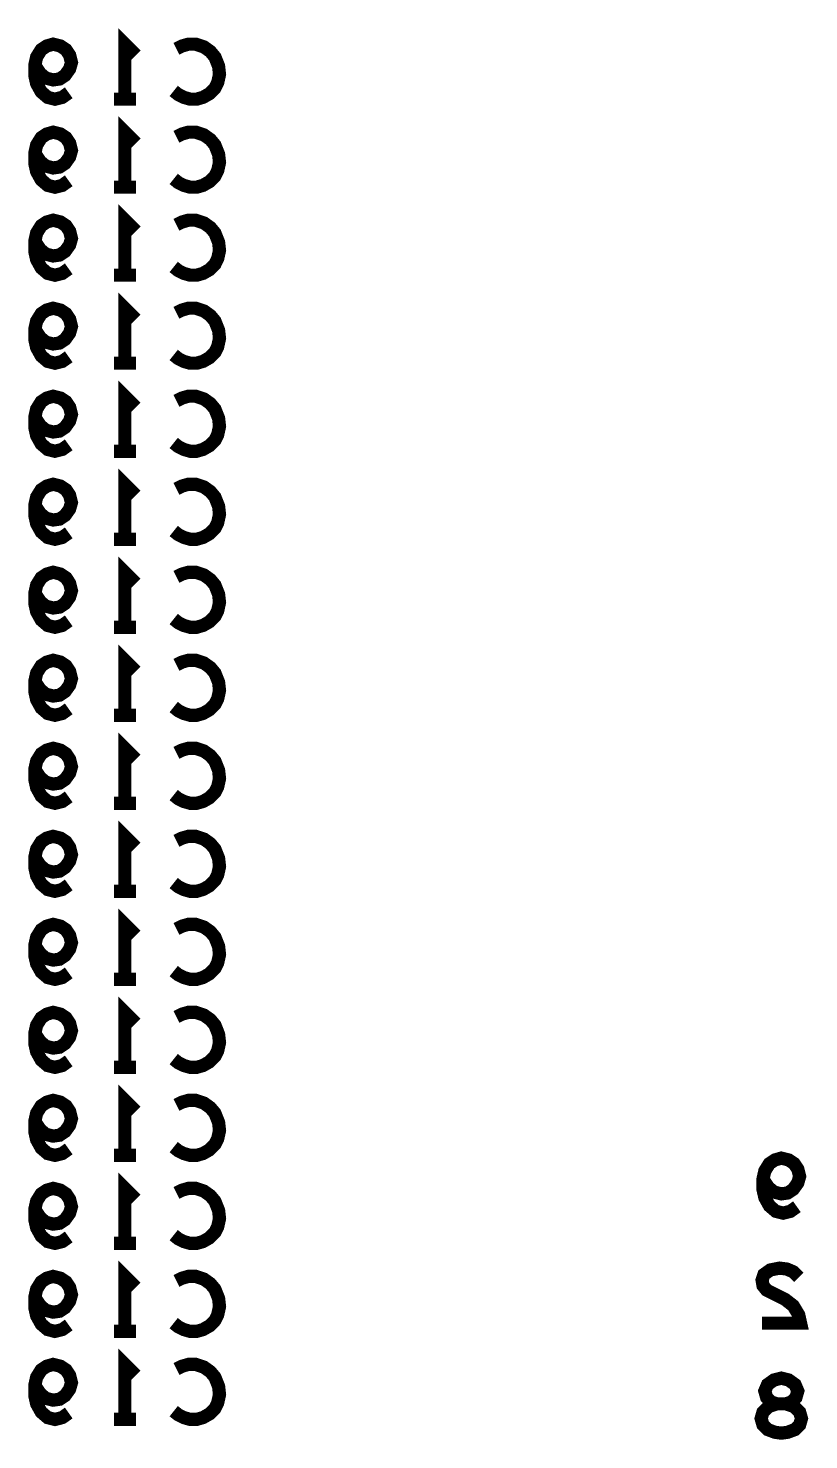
# Model space of a CAD drawing. Extents: x 0 to 200, y -10 to 130.
# Drawn here: x 154.25 to 161.35, y 21.56 to 34.39 of the extents above; entities that cross this region are included whole.
import ezdxf

# ---------------------------------------------------------------- set-up
doc = ezdxf.new("R2010")
doc.units = 0
doc.layers.add('SILK_BOTTOM_ART', color=5, linetype='CONTINUOUS')

msp = doc.modelspace()

# ---------------------------------------------------------------- linework, layer by layer
at = {"layer": 'SILK_BOTTOM_ART', "const_width": 0.12}
for points in [[(155.1274, 33.7483), (155.1274, 34.2483), (155.2274, 34.1483)], [(154.6167, 33.8066), (154.5583, 33.765), (154.4917, 33.7483), (154.425, 33.765), (154.3667, 33.815), (154.325, 33.89), (154.3083, 33.965), (154.3083, 34.0566), (154.325, 34.1316), (154.3667, 34.1983), (154.4167, 34.2316), (154.475, 34.2483), (154.5417, 34.2316), (154.5917, 34.1983), (154.625, 34.1483), (154.6417, 34.0816), (154.625, 34.0233), (154.5833, 33.965), (154.5333, 33.9316), (154.475, 33.9233), (154.4083, 33.94), (154.3583, 33.9816), (154.3083, 34.0566)], [(155.5965, 34.2066), (155.6465, 34.2316), (155.7048, 34.2483), (155.7715, 34.2483), (155.8465, 34.2233), (155.9048, 34.1816), (155.9465, 34.1316), (155.9798, 34.0483), (155.9881, 33.9733), (155.9715, 33.8983), (155.9465, 33.8483), (155.8965, 33.7983), (155.8381, 33.765), (155.7798, 33.7483), (155.7215, 33.7483), (155.6631, 33.765), (155.6131, 33.79), (155.5715, 33.8233)], [(155.2274, 33.7483), (155.0274, 33.7483)], [(154.6167, 33.0066), (154.5583, 32.965), (154.4917, 32.9483), (154.425, 32.965), (154.3667, 33.015), (154.325, 33.09), (154.3083, 33.165), (154.3083, 33.2566), (154.325, 33.3316), (154.3667, 33.3983), (154.4167, 33.4316), (154.475, 33.4483), (154.5417, 33.4316), (154.5917, 33.3983), (154.625, 33.3483), (154.6417, 33.2816), (154.625, 33.2233), (154.5833, 33.165), (154.5333, 33.1316), (154.475, 33.1233), (154.4083, 33.14), (154.3583, 33.1816), (154.3083, 33.2566)], [(155.1274, 32.9483), (155.1274, 33.4483), (155.2274, 33.3483)], [(155.5965, 33.4066), (155.6465, 33.4316), (155.7048, 33.4483), (155.7715, 33.4483), (155.8465, 33.4233), (155.9048, 33.3816), (155.9465, 33.3316), (155.9798, 33.2483), (155.9881, 33.1733), (155.9715, 33.0983), (155.9465, 33.0483), (155.8965, 32.9983), (155.8381, 32.965), (155.7798, 32.9483), (155.7215, 32.9483), (155.6631, 32.965), (155.6131, 32.99), (155.5715, 33.0233)], [(155.2274, 32.9483), (155.0274, 32.9483)], [(155.1274, 32.1483), (155.1274, 32.6483), (155.2274, 32.5483)], [(154.6167, 32.2066), (154.5583, 32.165), (154.4917, 32.1483), (154.425, 32.165), (154.3667, 32.215), (154.325, 32.29), (154.3083, 32.365), (154.3083, 32.4566), (154.325, 32.5316), (154.3667, 32.5983), (154.4167, 32.6316), (154.475, 32.6483), (154.5417, 32.6316), (154.5917, 32.5983), (154.625, 32.5483), (154.6417, 32.4816), (154.625, 32.4233), (154.5833, 32.365), (154.5333, 32.3316), (154.475, 32.3233), (154.4083, 32.34), (154.3583, 32.3816), (154.3083, 32.4566)], [(155.5965, 32.6066), (155.6465, 32.6316), (155.7048, 32.6483), (155.7715, 32.6483), (155.8465, 32.6233), (155.9048, 32.5816), (155.9465, 32.5316), (155.9798, 32.4483), (155.9881, 32.3733), (155.9715, 32.2983), (155.9465, 32.2483), (155.8965, 32.1983), (155.8381, 32.165), (155.7798, 32.1483), (155.7215, 32.1483), (155.6631, 32.165), (155.6131, 32.19), (155.5715, 32.2233)], [(155.2274, 32.1483), (155.0274, 32.1483)], [(155.1274, 31.3483), (155.1274, 31.8483), (155.2274, 31.7483)], [(154.6167, 31.4066), (154.5583, 31.365), (154.4917, 31.3483), (154.425, 31.365), (154.3667, 31.415), (154.325, 31.49), (154.3083, 31.565), (154.3083, 31.6566), (154.325, 31.7316), (154.3667, 31.7983), (154.4167, 31.8316), (154.475, 31.8483), (154.5417, 31.8316), (154.5917, 31.7983), (154.625, 31.7483), (154.6417, 31.6816), (154.625, 31.6233), (154.5833, 31.565), (154.5333, 31.5316), (154.475, 31.5233), (154.4083, 31.54), (154.3583, 31.5816), (154.3083, 31.6566)], [(155.5965, 31.8066), (155.6465, 31.8316), (155.7048, 31.8483), (155.7715, 31.8483), (155.8465, 31.8233), (155.9048, 31.7816), (155.9465, 31.7316), (155.9798, 31.6483), (155.9881, 31.5733), (155.9715, 31.4983), (155.9465, 31.4483), (155.8965, 31.3983), (155.8381, 31.365), (155.7798, 31.3483), (155.7215, 31.3483), (155.6631, 31.365), (155.6131, 31.39), (155.5715, 31.4233)], [(155.2274, 31.3483), (155.0274, 31.3483)], [(155.1274, 30.5483), (155.1274, 31.0483), (155.2274, 30.9483)], [(154.6167, 30.6066), (154.5583, 30.565), (154.4917, 30.5483), (154.425, 30.565), (154.3667, 30.615), (154.325, 30.69), (154.3083, 30.765), (154.3083, 30.8566), (154.325, 30.9316), (154.3667, 30.9983), (154.4167, 31.0316), (154.475, 31.0483), (154.5417, 31.0316), (154.5917, 30.9983), (154.625, 30.9483), (154.6417, 30.8816), (154.625, 30.8233), (154.5833, 30.765), (154.5333, 30.7316), (154.475, 30.7233), (154.4083, 30.74), (154.3583, 30.7816), (154.3083, 30.8566)], [(155.5965, 31.0066), (155.6465, 31.0316), (155.7048, 31.0483), (155.7715, 31.0483), (155.8465, 31.0233), (155.9048, 30.9816), (155.9465, 30.9316), (155.9798, 30.8483), (155.9881, 30.7733), (155.9715, 30.6983), (155.9465, 30.6483), (155.8965, 30.5983), (155.8381, 30.565), (155.7798, 30.5483), (155.7215, 30.5483), (155.6631, 30.565), (155.6131, 30.59), (155.5715, 30.6233)], [(155.2274, 30.5483), (155.0274, 30.5483)], [(154.6167, 29.8066), (154.5583, 29.765), (154.4917, 29.7483), (154.425, 29.765), (154.3667, 29.815), (154.325, 29.89), (154.3083, 29.965), (154.3083, 30.0566), (154.325, 30.1316), (154.3667, 30.1983), (154.4167, 30.2316), (154.475, 30.2483), (154.5417, 30.2316), (154.5917, 30.1983), (154.625, 30.1483), (154.6417, 30.0816), (154.625, 30.0233), (154.5833, 29.965), (154.5333, 29.9316), (154.475, 29.9233), (154.4083, 29.94), (154.3583, 29.9816), (154.3083, 30.0566)], [(155.1274, 29.7483), (155.1274, 30.2483), (155.2274, 30.1483)], [(155.5965, 30.2066), (155.6465, 30.2316), (155.7048, 30.2483), (155.7715, 30.2483), (155.8465, 30.2233), (155.9048, 30.1816), (155.9465, 30.1316), (155.9798, 30.0483), (155.9881, 29.9733), (155.9715, 29.8983), (155.9465, 29.8483), (155.8965, 29.7983), (155.8381, 29.765), (155.7798, 29.7483), (155.7215, 29.7483), (155.6631, 29.765), (155.6131, 29.79), (155.5715, 29.8233)], [(155.2274, 29.7483), (155.0274, 29.7483)], [(154.6167, 29.0066), (154.5583, 28.965), (154.4917, 28.9483), (154.425, 28.965), (154.3667, 29.015), (154.325, 29.09), (154.3083, 29.165), (154.3083, 29.2566), (154.325, 29.3316), (154.3667, 29.3983), (154.4167, 29.4316), (154.475, 29.4483), (154.5417, 29.4316), (154.5917, 29.3983), (154.625, 29.3483), (154.6417, 29.2816), (154.625, 29.2233), (154.5833, 29.165), (154.5333, 29.1316), (154.475, 29.1233), (154.4083, 29.14), (154.3583, 29.1816), (154.3083, 29.2566)], [(155.1274, 28.9483), (155.1274, 29.4483), (155.2274, 29.3483)], [(155.5965, 29.4066), (155.6465, 29.4316), (155.7048, 29.4483), (155.7715, 29.4483), (155.8465, 29.4233), (155.9048, 29.3816), (155.9465, 29.3316), (155.9798, 29.2483), (155.9881, 29.1733), (155.9715, 29.0983), (155.9465, 29.0483), (155.8965, 28.9983), (155.8381, 28.965), (155.7798, 28.9483), (155.7215, 28.9483), (155.6631, 28.965), (155.6131, 28.99), (155.5715, 29.0233)], [(155.2274, 28.9483), (155.0274, 28.9483)], [(155.1274, 28.1483), (155.1274, 28.6483), (155.2274, 28.5483)], [(154.6167, 28.2066), (154.5583, 28.165), (154.4917, 28.1483), (154.425, 28.165), (154.3667, 28.215), (154.325, 28.29), (154.3083, 28.365), (154.3083, 28.4566), (154.325, 28.5316), (154.3667, 28.5983), (154.4167, 28.6316), (154.475, 28.6483), (154.5417, 28.6316), (154.5917, 28.5983), (154.625, 28.5483), (154.6417, 28.4816), (154.625, 28.4233), (154.5833, 28.365), (154.5333, 28.3316), (154.475, 28.3233), (154.4083, 28.34), (154.3583, 28.3816), (154.3083, 28.4566)], [(155.5965, 28.6066), (155.6465, 28.6316), (155.7048, 28.6483), (155.7715, 28.6483), (155.8465, 28.6233), (155.9048, 28.5816), (155.9465, 28.5316), (155.9798, 28.4483), (155.9881, 28.3733), (155.9715, 28.2983), (155.9465, 28.2483), (155.8965, 28.1983), (155.8381, 28.165), (155.7798, 28.1483), (155.7215, 28.1483), (155.6631, 28.165), (155.6131, 28.19), (155.5715, 28.2233)], [(155.2274, 28.1483), (155.0274, 28.1483)], [(155.1274, 27.3483), (155.1274, 27.8483), (155.2274, 27.7483)], [(154.6167, 27.4066), (154.5583, 27.365), (154.4917, 27.3483), (154.425, 27.365), (154.3667, 27.415), (154.325, 27.49), (154.3083, 27.565), (154.3083, 27.6566), (154.325, 27.7316), (154.3667, 27.7983), (154.4167, 27.8316), (154.475, 27.8483), (154.5417, 27.8316), (154.5917, 27.7983), (154.625, 27.7483), (154.6417, 27.6816), (154.625, 27.6233), (154.5833, 27.565), (154.5333, 27.5316), (154.475, 27.5233), (154.4083, 27.54), (154.3583, 27.5816), (154.3083, 27.6566)], [(155.5965, 27.8066), (155.6465, 27.8316), (155.7048, 27.8483), (155.7715, 27.8483), (155.8465, 27.8233), (155.9048, 27.7816), (155.9465, 27.7316), (155.9798, 27.6483), (155.9881, 27.5733), (155.9715, 27.4983), (155.9465, 27.4483), (155.8965, 27.3983), (155.8381, 27.365), (155.7798, 27.3483), (155.7215, 27.3483), (155.6631, 27.365), (155.6131, 27.39), (155.5715, 27.4233)], [(155.2274, 27.3483), (155.0274, 27.3483)], [(154.6167, 26.6066), (154.5583, 26.565), (154.4917, 26.5483), (154.425, 26.565), (154.3667, 26.615), (154.325, 26.69), (154.3083, 26.765), (154.3083, 26.8566), (154.325, 26.9316), (154.3667, 26.9983), (154.4167, 27.0316), (154.475, 27.0483), (154.5417, 27.0316), (154.5917, 26.9983), (154.625, 26.9483), (154.6417, 26.8816), (154.625, 26.8233), (154.5833, 26.765), (154.5333, 26.7316), (154.475, 26.7233), (154.4083, 26.74), (154.3583, 26.7816), (154.3083, 26.8566)], [(155.1274, 26.5483), (155.1274, 27.0483), (155.2274, 26.9483)], [(155.5965, 27.0066), (155.6465, 27.0316), (155.7048, 27.0483), (155.7715, 27.0483), (155.8465, 27.0233), (155.9048, 26.9816), (155.9465, 26.9316), (155.9798, 26.8483), (155.9881, 26.7733), (155.9715, 26.6983), (155.9465, 26.6483), (155.8965, 26.5983), (155.8381, 26.565), (155.7798, 26.5483), (155.7215, 26.5483), (155.6631, 26.565), (155.6131, 26.59), (155.5715, 26.6233)], [(155.2274, 26.5483), (155.0274, 26.5483)], [(154.6167, 25.8066), (154.5583, 25.765), (154.4917, 25.7483), (154.425, 25.765), (154.3667, 25.815), (154.325, 25.89), (154.3083, 25.965), (154.3083, 26.0566), (154.325, 26.1316), (154.3667, 26.1983), (154.4167, 26.2316), (154.475, 26.2483), (154.5417, 26.2316), (154.5917, 26.1983), (154.625, 26.1483), (154.6417, 26.0816), (154.625, 26.0233), (154.5833, 25.965), (154.5333, 25.9316), (154.475, 25.9233), (154.4083, 25.94), (154.3583, 25.9816), (154.3083, 26.0566)], [(155.1274, 25.7483), (155.1274, 26.2483), (155.2274, 26.1483)], [(155.5965, 26.2066), (155.6465, 26.2316), (155.7048, 26.2483), (155.7715, 26.2483), (155.8465, 26.2233), (155.9048, 26.1816), (155.9465, 26.1316), (155.9798, 26.0483), (155.9881, 25.9733), (155.9715, 25.8983), (155.9465, 25.8483), (155.8965, 25.7983), (155.8381, 25.765), (155.7798, 25.7483), (155.7215, 25.7483), (155.6631, 25.765), (155.6131, 25.79), (155.5715, 25.8233)], [(155.2274, 25.7483), (155.0274, 25.7483)], [(155.1274, 24.9483), (155.1274, 25.4483), (155.2274, 25.3483)], [(154.6167, 25.0066), (154.5583, 24.965), (154.4917, 24.9483), (154.425, 24.965), (154.3667, 25.015), (154.325, 25.09), (154.3083, 25.165), (154.3083, 25.2566), (154.325, 25.3316), (154.3667, 25.3983), (154.4167, 25.4316), (154.475, 25.4483), (154.5417, 25.4316), (154.5917, 25.3983), (154.625, 25.3483), (154.6417, 25.2816), (154.625, 25.2233), (154.5833, 25.165), (154.5333, 25.1316), (154.475, 25.1233), (154.4083, 25.14), (154.3583, 25.1816), (154.3083, 25.2566)], [(155.5965, 25.4066), (155.6465, 25.4316), (155.7048, 25.4483), (155.7715, 25.4483), (155.8465, 25.4233), (155.9048, 25.3816), (155.9465, 25.3316), (155.9798, 25.2483), (155.9881, 25.1733), (155.9715, 25.0983), (155.9465, 25.0483), (155.8965, 24.9983), (155.8381, 24.965), (155.7798, 24.9483), (155.7215, 24.9483), (155.6631, 24.965), (155.6131, 24.99), (155.5715, 25.0233)], [(155.2274, 24.9483), (155.0274, 24.9483)], [(155.1274, 24.1483), (155.1274, 24.6483), (155.2274, 24.5483)], [(154.6167, 24.2066), (154.5583, 24.165), (154.4917, 24.1483), (154.425, 24.165), (154.3667, 24.215), (154.325, 24.29), (154.3083, 24.365), (154.3083, 24.4566), (154.325, 24.5316), (154.3667, 24.5983), (154.4167, 24.6316), (154.475, 24.6483), (154.5417, 24.6316), (154.5917, 24.5983), (154.625, 24.5483), (154.6417, 24.4816), (154.625, 24.4233), (154.5833, 24.365), (154.5333, 24.3316), (154.475, 24.3233), (154.4083, 24.34), (154.3583, 24.3816), (154.3083, 24.4566)], [(155.5965, 24.6066), (155.6465, 24.6316), (155.7048, 24.6483), (155.7715, 24.6483), (155.8465, 24.6233), (155.9048, 24.5816), (155.9465, 24.5316), (155.9798, 24.4483), (155.9881, 24.3733), (155.9715, 24.2983), (155.9465, 24.2483), (155.8965, 24.1983), (155.8381, 24.165), (155.7798, 24.1483), (155.7215, 24.1483), (155.6631, 24.165), (155.6131, 24.19), (155.5715, 24.2233)], [(155.2274, 24.1483), (155.0274, 24.1483)], [(161.2393, 23.6816), (161.1809, 23.64), (161.1143, 23.6233), (161.0476, 23.64), (160.9893, 23.69), (160.9476, 23.765), (160.9309, 23.84), (160.9309, 23.9316), (160.9476, 24.0066), (160.9893, 24.0733), (161.0393, 24.1066), (161.0976, 24.1233), (161.1643, 24.1066), (161.2143, 24.0733), (161.2476, 24.0233), (161.2643, 23.9566), (161.2476, 23.8983), (161.2059, 23.84), (161.1559, 23.8066), (161.0976, 23.7983), (161.0309, 23.815), (160.9809, 23.8566), (160.9309, 23.9316)], [(155.1274, 23.3483), (155.1274, 23.8483), (155.2274, 23.7483)], [(154.6167, 23.4066), (154.5583, 23.365), (154.4917, 23.3483), (154.425, 23.365), (154.3667, 23.415), (154.325, 23.49), (154.3083, 23.565), (154.3083, 23.6566), (154.325, 23.7316), (154.3667, 23.7983), (154.4167, 23.8316), (154.475, 23.8483), (154.5417, 23.8316), (154.5917, 23.7983), (154.625, 23.7483), (154.6417, 23.6816), (154.625, 23.6233), (154.5833, 23.565), (154.5333, 23.5316), (154.475, 23.5233), (154.4083, 23.54), (154.3583, 23.5816), (154.3083, 23.6566)], [(155.5965, 23.8066), (155.6465, 23.8316), (155.7048, 23.8483), (155.7715, 23.8483), (155.8465, 23.8233), (155.9048, 23.7816), (155.9465, 23.7316), (155.9798, 23.6483), (155.9881, 23.5733), (155.9715, 23.4983), (155.9465, 23.4483), (155.8965, 23.3983), (155.8381, 23.365), (155.7798, 23.3483), (155.7215, 23.3483), (155.6631, 23.365), (155.6131, 23.39), (155.5715, 23.4233)], [(155.2274, 23.3483), (155.0274, 23.3483)], [(154.6167, 22.6066), (154.5583, 22.565), (154.4917, 22.5483), (154.425, 22.565), (154.3667, 22.615), (154.325, 22.69), (154.3083, 22.765), (154.3083, 22.8566), (154.325, 22.9316), (154.3667, 22.9983), (154.4167, 23.0316), (154.475, 23.0483), (154.5417, 23.0316), (154.5917, 22.9983), (154.625, 22.9483), (154.6417, 22.8816), (154.625, 22.8233), (154.5833, 22.765), (154.5333, 22.7316), (154.475, 22.7233), (154.4083, 22.74), (154.3583, 22.7816), (154.3083, 22.8566)], [(155.1274, 22.5483), (155.1274, 23.0483), (155.2274, 22.9483)], [(155.5965, 23.0066), (155.6465, 23.0316), (155.7048, 23.0483), (155.7715, 23.0483), (155.8465, 23.0233), (155.9048, 22.9816), (155.9465, 22.9316), (155.9798, 22.8483), (155.9881, 22.7733), (155.9715, 22.6983), (155.9465, 22.6483), (155.8965, 22.5983), (155.8381, 22.565), (155.7798, 22.5483), (155.7215, 22.5483), (155.6631, 22.565), (155.6131, 22.59), (155.5715, 22.6233)], [(161.2559, 23.04), (161.2059, 23.09), (161.1476, 23.115), (161.0809, 23.1233), (160.9976, 23.1066), (160.9393, 23.065), (160.9226, 23.015), (160.9309, 22.965), (160.9643, 22.9233), (161.1309, 22.84), (161.2059, 22.7816), (161.2559, 22.6983), (161.2726, 22.6233), (160.9226, 22.6233)], [(155.2274, 22.5483), (155.0274, 22.5483)], [(155.1274, 21.7483), (155.1274, 22.2483), (155.2274, 22.1483)], [(154.6167, 21.8066), (154.5583, 21.765), (154.4917, 21.7483), (154.425, 21.765), (154.3667, 21.815), (154.325, 21.89), (154.3083, 21.965), (154.3083, 22.0566), (154.325, 22.1316), (154.3667, 22.1983), (154.4167, 22.2316), (154.475, 22.2483), (154.5417, 22.2316), (154.5917, 22.1983), (154.625, 22.1483), (154.6417, 22.0816), (154.625, 22.0233), (154.5833, 21.965), (154.5333, 21.9316), (154.475, 21.9233), (154.4083, 21.94), (154.3583, 21.9816), (154.3083, 22.0566)], [(155.5965, 22.2066), (155.6465, 22.2316), (155.7048, 22.2483), (155.7715, 22.2483), (155.8465, 22.2233), (155.9048, 22.1816), (155.9465, 22.1316), (155.9798, 22.0483), (155.9881, 21.9733), (155.9715, 21.8983), (155.9465, 21.8483), (155.8965, 21.7983), (155.8381, 21.765), (155.7798, 21.7483), (155.7215, 21.7483), (155.6631, 21.765), (155.6131, 21.79), (155.5715, 21.8233)], [(161.0976, 21.6233), (161.0393, 21.6316), (160.9726, 21.6566), (160.9309, 21.6983), (160.9143, 21.7566), (160.9309, 21.815), (160.9809, 21.865), (161.0559, 21.89), (161.1393, 21.89), (161.1893, 21.9066), (161.2309, 21.9483), (161.2476, 22.0066), (161.2226, 22.065), (161.1643, 22.1066), (161.0976, 22.1233), (161.0309, 22.1066), (160.9726, 22.065), (160.9476, 22.0066), (160.9643, 21.9483), (161.0059, 21.9066), (161.0559, 21.89), (161.1393, 21.89), (161.2143, 21.865), (161.2643, 21.815), (161.2809, 21.7566), (161.2643, 21.6983), (161.2226, 21.6566), (161.1559, 21.6316), (161.0976, 21.6233)], [(155.2274, 21.7483), (155.0274, 21.7483)]]:
    msp.add_lwpolyline(points, dxfattribs=at)

doc.saveas('drawing.dxf')
